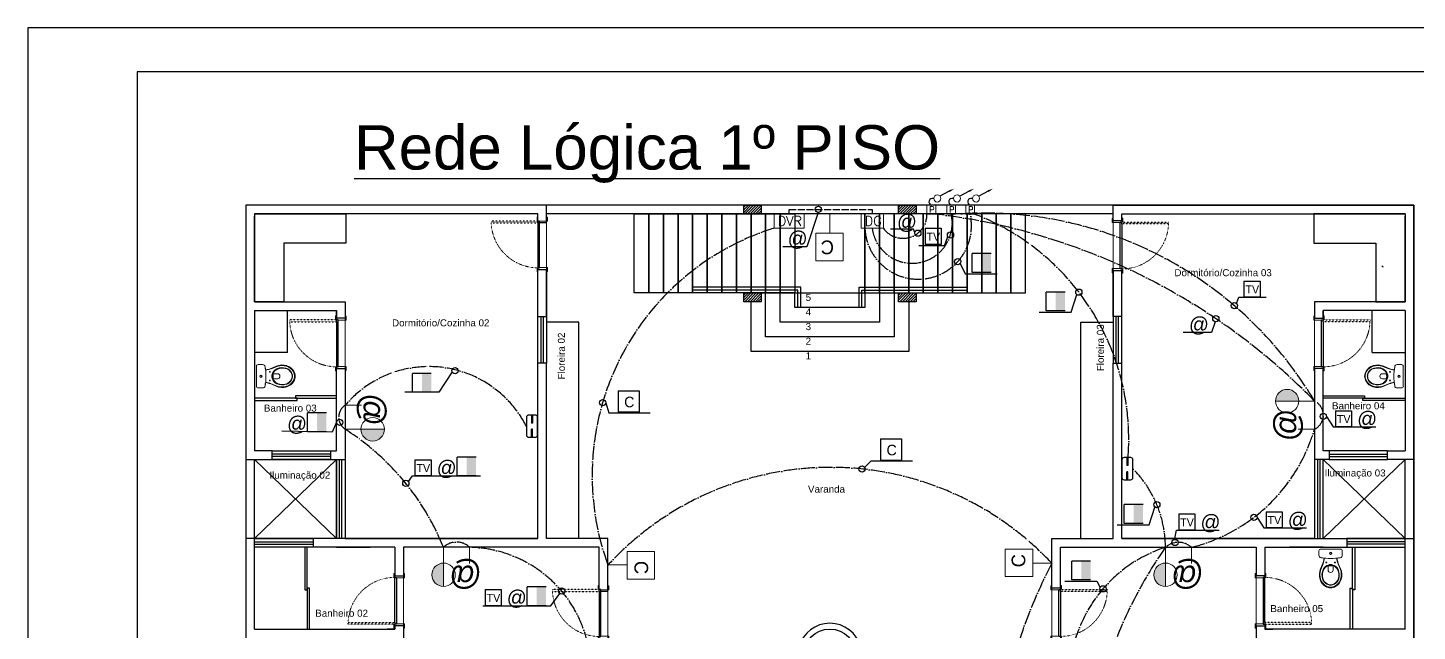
# Model space of a CAD drawing. Header units: millimetres. Extents: x 32721 to 70403, y 1490 to 13922.
# Drawn here: x 40015 to 42394, y 4913 to 5945 of the extents above; entities that cross this region are included whole.
import ezdxf

# ---------------------------------------------------------------- set-up
doc = ezdxf.new("R2010")
doc.units = ezdxf.units.MM
for name, pattern in [('ACAD_ISO02W100', [15, 12, -3]), ('ACAD_ISO03W100', [30, 12, -18]), ('ACAD_ISO04W100', [30, 24, -3, 0, -3]), ('DASHDOT', [1, 0.5, -0.25, 0, -0.25])]:
    doc.linetypes.add(name, pattern=pattern)
for name, color, linetype in [('08', 8, 'Continuous'), ('BLOCOS-ELÉTRICOS', 22, 'Continuous'), ('COMODOS', 50, 'Continuous'), ('Correções', 30, 'Continuous'), ('EJEL25170TP', 1, 'DASHDOT'), ('Rede Lógica', 6, 'Continuous'), ('VIEWPORT', 10, 'Continuous')]:
    doc.layers.add(name, color=color, linetype=linetype)
for name, color, linetype, lineweight in [('A-DOOR', 9, 'Continuous', 9), ('EJEL05130C', 130, 'Continuous', 30), ('EJEL0580C', 80, 'Continuous', 9), ('EJEL09210C', 210, 'Continuous', 9), ('EJEL25170C', 170, 'Continuous', 25), ('EJEL25170T', 170, 'ACAD_ISO02W100', 25), ('EJELFORMATO', 170, 'Continuous', 25), ('P-SANR-FIXT', 9, 'Continuous', 18)]:
    doc.layers.add(name, color=color, linetype=linetype, lineweight=lineweight)
doc.styles.add('COTAS', font='arial.ttf', dxfattribs={"height": 12})
doc.styles.add('PADRÃO', font='', dxfattribs={"height": 0.2})
doc.styles.add('SR80', font='SIMPLEX', dxfattribs={"height": 0.1})
doc.styles.get('PADRÃO').set_extended_font_data('AvantGarde Bk BT')

# ---------------------------------------------------------------- blocks, each defined once
blk = doc.blocks.new('Bacia Sanitária - Caixa Acoplada-736075-Planta Baixa Térreo')
at = {"layer": 'P-SANR-FIXT'}
for p, q in [((-46, 446), (-18, 382)), ((-18, 382), (-46, 446)), ((-4, 360), (-42, 462)), ((82, 468), (82, 396)), ((82, 396), (82, 392)), ((168, 396), (168, 468)), ((168, 392), (168, 396)), ((292, 462), (254, 360)), ((268, 382), (296, 447)), ((268, 382), (296, 445)), ((-75, 215), (-75, 139)), ((-75, 215), (-75, 139)), ((-45, 110), (295, 110)), ((-45, 110), (295, 110)), ((325, 139), (325, 215)), ((325, 139), (325, 215))]:
    blk.add_line(p, q, dxfattribs=at)
for centre, radius, start, end in [((142, 569), 207, 119.8934, 162.9037), ((142, 569), 207, 119.8934, 162.9037), ((142, 569), 197, 117.6683, 162.9037), ((125, 599), 173, 89.9999, 119.8345), ((125, 599), 173, 89.9999, 119.8345), ((125, 599), 163, 89.9999, 117.1336), ((125, 599), 128, 89.9999, 120.0915), ((125, 599), 122, 89.9999, 120.0799), ((125, 599), 173, 60.1403, 90.0001), ((125, 599), 173, 60.1403, 90.0001), ((125, 599), 163, 62.8643, 90.0001), ((125, 599), 128, 60.0615, 90.0001), ((125, 599), 122, 60.1319, 90.0001), ((108, 569), 197, 17.096, 62.33), ((108, 569), 207, 17.0964, 60.0857), ((108, 569), 207, 17.0964, 60.0857), ((199, 551), 267, 162.9037, 203.3677), ((199, 551), 267, 162.9037, 203.4156), ((199, 551), 257, 162.9037, 200.3748), ((199, 551), 222, 162.9038, 204.386), ((181, 555), 197, 159.8293, 214.7002), ((142, 569), 163, 120.1119, 162.9038), ((142, 569), 157, 120.1036, 159.8293), ((125, 468), 42.6, 90, 180), ((125, 468), 42.6, 0.2707, 90.0001), ((108, 569), 157, 20.1697, 60.0616), ((108, 569), 163, 17.0964, 60.0087), ((69, 555), 197, 325.2993, 20.1697), ((51, 551), 222, 335.6141, 17.0964), ((51, 551), 257, 339.6252, 17.096), ((51, 551), 267, 336.5877, 17.0964), ((51, 551), 267, 336.5877, 17.0964), ((-32, 215), 43.2, 99.0149, 179.4935), ((-32, 215), 43.2, 99.0149, 179.4935), ((125, -711), 982, 89.9988, 99.5752), ((125, -711), 982, 96.3826, 99.5752), ((-471, 187), 494, 9.1619, 23.2779), ((-471, 187), 494, 9.1619, 23.2779), ((-471, 187), 499, 9.1306, 20.3751), ((132, 521), 148, 204.386, 254.5002), ((132, 521), 138, 214.7002, 254.4981), ((51, 338), 6.91, 90, 270), ((51, 338), 6.91, 270, 90), ((125, 987), 592, 265.8745, 270), ((125, 497), 123, 254.5002, 270), ((125, 497), 113, 254.4981, 270.0003), ((125, 987), 592, 270, 274.1255), ((125, 497), 113, 270, 285.5011), ((125, 497), 123, 269.9999, 285.5003), ((125, -711), 982, 80.4248, 90.0012), ((118, 521), 138, 285.5011, 291.2111), ((118, 521), 148, 285.5003, 335.6141), ((118, 521), 138, 291.2111, 325.2993), ((199, 338), 6.91, 90, 270), ((199, 338), 6.91, 270, 90), ((721, 187), 499, 159.6251, 170.8694), ((721, 187), 494, 156.7225, 170.8381), ((721, 187), 494, 156.7225, 170.8381), ((125, -711), 982, 80.4248, 83.6174), ((282, 215), 43.2, 0.4859, 80.9851), ((282, 215), 43.2, 0.4859, 80.9851), ((-46, 139), 29.3, 180.6996, 271.3234), ((-46, 139), 29.3, 180.6996, 271.3234), ((125, 185), 20.2, 90, 270), ((125, 185), 15.3, 90, 270), ((125, 185), 15.3, 267.6108, 90), ((125, 185), 20.2, 270, 90), ((296, 139), 29.3, 268.6766, 359.3223), ((296, 139), 29.3, 268.6766, 359.3223)]:
    blk.add_arc(centre, radius, start, end, dxfattribs=at)
blk = doc.blocks.new('Porta de madeira - 80x240cm 2-909150-Planta Baixa Térreo')
at = {"layer": 'A-DOOR', "lineweight": 18}
for p, q in [((-520, 122), (-520, 107)), ((-450, 122), (-520, 122)), ((-485, 107), (-450, 107)), ((-450, 107), (-485, 107)), ((-450, 107), (-450, 122)), ((-450, -13), (-450, 107)), ((340, 107), (-450, 107)), ((410, 122), (340, 122)), ((340, 122), (340, 107)), ((340, 107), (375, 107)), ((375, 107), (340, 107)), ((340, 107), (340, -13)), ((410, 107), (410, 122)), ((-525, -43), (-525, -58)), ((-525, -58), (-455, -58)), ((-455, -43), (-485, -43)), ((-485, -43), (-455, -43)), ((-455, -43), (-455, -13)), ((-455, -13), (-450, -13)), ((340, -13), (345, -13)), ((345, -13), (345, -43)), ((375, -43), (345, -43)), ((345, -43), (345, -58)), ((345, -43), (375, -43)), ((345, -58), (415, -58)), ((415, -58), (415, -43))]:
    blk.add_line(p, q, dxfattribs=at)
at = {"layer": 'A-DOOR', "lineweight": 25}
for p, q in [((345, -13), (-455, -13)), ((-455, -13), (-455, -43)), ((-425, -43), (-455, -43)), ((-425, -43), (345, -43)), ((345, -43), (345, -13))]:
    blk.add_line(p, q, dxfattribs=at)
at = {"layer": 'A-DOOR', "linetype": 'ACAD_ISO03W100', "lineweight": 25, "ltscale": 0.1}
for p, q in [((-455, -43), (-455, -843)), ((-425, -843), (-425, -43)), ((-455, -843), (-425, -843))]:
    blk.add_line(p, q, dxfattribs=at)
at = {"layer": 'A-DOOR', "linetype": 'ACAD_ISO03W100', "lineweight": 18, "ltscale": 0.1}
blk.add_arc((-455, -43), 800, 272.1491, 0, dxfattribs=at)
blk = doc.blocks.new('34')
at = {"layer": 'EJEL0580C'}
h = blk.add_hatch(color=256, dxfattribs=at)
h.dxf.hatch_style = 1
edge = h.paths.add_edge_path()
edge.add_ellipse((3412.611, 1856.435), major_axis=(0.195, -0.195), ratio=1, start_angle=225, end_angle=405)
edge.add_line((3412.886, 1856.435), (3412.335, 1856.435))
blk.add_line((3412.886, 1856.435), (3411.963, 1856.435), dxfattribs=at)
blk.add_ellipse((3412.611, 1856.435), major_axis=(0.195, -0.195), ratio=1, start_param=3.926991, end_param=10.210176, dxfattribs=at)
blk = doc.blocks.new('36')
at = {"layer": 'EJEL0580C'}
for p, q in [((3412.247, 1844.068, -0.323), (3412.646, 1844.068, -0.323)), ((3412.247, 1844.068, -0.323), (3412.247, 1843.669, -0.323)), ((3412.646, 1844.068, -0.323), (3412.646, 1843.669, -0.323)), ((3412.446, 1843.669, -0.323), (3412.247, 1843.669, -0.323)), ((3412.646, 1843.669, -0.323), (3412.441, 1843.669, -0.323)), ((3412.441, 1843.669, -0.323), (3412.441, 1843.393, -0.323))]:
    blk.add_line(p, q, dxfattribs=at)
at = {"layer": 'EJEL0580C', "style": 'PADRÃO'}
blk.add_text('C', height=0.198, dxfattribs=at).set_placement((3412.382, 1843.776, -0.323))
blk = doc.blocks.new('A$Ce3462856')
at = {"layer": 'EJEL0580C'}
blk.add_line((0.106, 0.274), (0.106, 0), dxfattribs=at)
at = {"layer": 'EJEL0580C', "style": 'PADRÃO'}
blk.add_text('@', height=0.408, dxfattribs=at).set_placement((-0.099, 0.274))
blk = doc.blocks.new('A$C10176D62')
at = {"layer": 'BLOCOS-ELÉTRICOS', "color": 1}
for p, q in [((0, 0.081), (0.108, 0.081)), ((0, 0.069), (0.108, 0.069)), ((0.108, 0.081), (0.108, 0.069)), ((0.3, 0.081), (0.192, 0.081)), ((0.192, 0.081), (0.192, 0.069)), ((0.3, 0.069), (0.192, 0.069))]:
    blk.add_line(p, q, dxfattribs=at)
at = {"layer": 'BLOCOS-ELÉTRICOS', "color": 3}
blk.add_lwpolyline([(0, 0.03, 0.414214), (0.03, 0), (0.27, 0, 0.414214), (0.3, 0.03), (0.3, 0.12, 0.414214), (0.27, 0.15), (0.03, 0.15, 0.414214), (0, 0.12)], format="xyb", close=True, dxfattribs=at)
blk = doc.blocks.new('37')
at = {"layer": 'EJEL0580C'}
for p, q in [((3411.988, 1842.65), (3411.988, 1843.082)), ((3411.988, 1843.082), (3412.904, 1843.082)), ((3412.904, 1842.65), (3412.904, 1843.082)), ((3411.988, 1842.65), (3412.904, 1842.65))]:
    blk.add_line(p, q, dxfattribs=at)
at = {"layer": 'EJEL0580C', "style": 'SR80'}
blk.add_text('DVR', height=0.2876, dxfattribs=at).set_placement((3412.1, 1842.725))
blk = doc.blocks.new('A$C4247474B')
at = {"layer": 'EJEL0580C'}
for p, q in [((0, 0), (31.7, 0)), ((0, 0), (0, -31.7)), ((31.7, 0), (31.7, -31.7)), ((0, -31.7), (31.7, -31.7))]:
    blk.add_line(p, q, dxfattribs=at)
at = {"layer": 'EJEL0580C', "style": 'SR80'}
blk.add_text('P', height=21.2, rotation=270, dxfattribs=at).set_placement((5.5, -8.3))
blk = doc.blocks.new('hrneh')
at = {"layer": 'Rede Lógica'}
for p, q in [((17296.6, 9543.9), (17296.6, 9563.8)), ((17296.6, 9563.8), (17306.5, 9563.8)), ((17306.5, 9563.8), (17316.4, 9563.8)), ((17316.4, 9543.9), (17316.4, 9563.8)), ((17316.4, 9543.9), (17296.6, 9543.9))]:
    blk.add_line(p, q, dxfattribs=at)
at = {"layer": 'Rede Lógica', "color": 6, "style": 'PADRÃO'}
blk.add_text('TV', height=9.85, rotation=180, dxfattribs=at).set_placement((17314.6, 9559.1))
blk = doc.blocks.new('A$C7b1e8a3d')
at = {"layer": 'Rede Lógica'}
h = blk.add_hatch(color=6, dxfattribs=at)
h.dxf.hatch_style = 1
h.paths.add_polyline_path([(0.282, 0.282), (0.141, 0.282), (0.141, 0), (0.282, 0)])
h = blk.add_hatch(color=6, dxfattribs=at)
h.dxf.hatch_style = 1
h.paths.add_polyline_path([(0.141, 0.282), (0.141, 0), (0.282, 0), (0.282, 0.282)])
at = {"layer": 'Rede Lógica', "color": 6}
for p, q in [((0.282, 0.282, 0.079), (0, 0.282, 0.079)), ((0, 0, 0.079), (0, 0.282, 0.079)), ((0.282, 0.282, 0.079), (0, 0.282, 0.079)), ((0.282, 0, 0.079), (0, 0, 0.079)), ((0.282, 0, 0.079), (0, 0, 0.079))]:
    blk.add_line(p, q, dxfattribs=at)
blk = doc.blocks.new('Eletroduto que sober')
at = {"layer": 'EJEL09210C', "linetype": 'ByBlock', "lineweight": -2}
blk.add_line((37626.687, 7031), (37626.578, 7030.942), dxfattribs=at)
at = {"layer": 'EJEL09210C'}
blk.add_circle((37626.547, 7030.915), 0.041, dxfattribs=at)
blk.add_solid([(37626.682, 7031.01), (37626.746, 7031.029), (37626.692, 7030.99)], dxfattribs=at)
blk = doc.blocks.new('cc')
at = {"layer": 'Rede Lógica'}
for p, q in [((37491.183, 6894.684), (37491.379, 6894.684)), ((37491.183, 6894.684), (37491.183, 6894.487)), ((37491.379, 6894.684), (37491.379, 6894.487)), ((37491.281, 6894.487), (37491.183, 6894.487)), ((37491.379, 6894.487), (37491.232, 6894.487))]:
    blk.add_line(p, q, dxfattribs=at)
at = {"layer": 'Rede Lógica', "color": 6, "style": 'PADRÃO'}
blk.add_text('C', height=0.0974, dxfattribs=at).set_placement((37491.24, 6894.533))

msp = doc.modelspace()

# ---------------------------------------------------------------- hatches: boundary and pattern name
at = {"layer": '08'}
h = msp.add_hatch(dxfattribs=at)
h.set_pattern_fill('ANSI31', color=256)
h.set_pattern_definition([(45, (-76750.3844, -81312.295), (-2.24506403, 2.24506403), [])])
h.paths.add_polyline_path([(41240.5, 5641.9), (41270.5, 5641.9), (41270.5, 5626.9), (41240.5, 5626.9)])
h = msp.add_hatch(dxfattribs=at)
h.set_pattern_fill('ANSI31', color=256)
h.set_pattern_definition([(45, (-76485.1306, -81312.295), (-2.24506403, 2.24506403), [])])
h.paths.add_polyline_path([(41505.7, 5641.9), (41535.7, 5641.9), (41535.7, 5626.9), (41505.7, 5626.9)])
h = msp.add_hatch(dxfattribs=at)
h.set_pattern_fill('ANSI31', color=256)
h.set_pattern_definition([(45, (-76750.3844, -81462.295), (-2.24506403, 2.24506403), [])])
h.paths.add_polyline_path([(41240.5, 5491.9), (41270.5, 5491.9), (41270.5, 5476.9), (41240.5, 5476.9)])
h = msp.add_hatch(dxfattribs=at)
h.set_pattern_fill('ANSI31', color=256)
h.set_pattern_definition([(45, (-76485.1306, -81462.295), (-2.24506403, 2.24506403), [])])
h.paths.add_polyline_path([(41505.7, 5491.9), (41535.7, 5491.9), (41535.7, 5476.9), (41505.7, 5476.9)])

# ---------------------------------------------------------------- linework, layer by layer
for p, q in [((40903.1, 5641.9), (40388.1, 5641.9)), ((40388.1, 5641.9), (40388.1, 5206.9)), ((40903.1, 5611.8), (40903.1, 5641.9)), ((41159, 5641.9), (41008.1, 5641.9)), ((41768.1, 5641.9), (41617.2, 5641.9)), ((41873.1, 5615.8), (41873.1, 5641.9)), ((41873.1, 5641.9), (42388.1, 5641.9)), ((42388.1, 5641.9), (42388.1, 5206.9)), ((40403.1, 5626.9), (40403.1, 5476.9)), ((40888.1, 5626.9), (40403.1, 5626.9)), ((40888.1, 5611.8), (40888.1, 5626.9)), ((41873.1, 5615.8), (41888.1, 5615.8)), ((41888.1, 5615.8), (41888.1, 5626.9)), ((41888.1, 5626.9), (42373.1, 5626.9)), ((42373.1, 5626.9), (42373.1, 5476.9)), ((40903.1, 5611.8), (40888.1, 5611.8)), ((40888.1, 5451.8), (40888.1, 5531.8)), ((40888.1, 5531.8), (40903.1, 5531.8)), ((40903.1, 5451.8), (40903.1, 5531.8)), ((41873.1, 5451.8), (41873.1, 5529.8)), ((41888.1, 5529.8), (41873.1, 5529.8)), ((41888.1, 5451.8), (41888.1, 5529.8)), ((40403.1, 5476.9), (40558.1, 5476.9)), ((40558.1, 5476.9), (40558.1, 5448.5)), ((40558.1, 5476.9), (40558.1, 5448.5)), ((42373.1, 5476.9), (42218.1, 5476.9)), ((42218.1, 5476.9), (42218.1, 5448.5)), ((42218.1, 5476.9), (42218.1, 5448.5)), ((40403.1, 5461.9), (40403.1, 5221.9)), ((40403.1, 5461.9), (40543.1, 5461.9)), ((40459.4, 5390), (40459.4, 5461.9)), ((40543.1, 5461.9), (40543.1, 5448.5)), ((40543.1, 5448.5), (40543.1, 5461.9)), ((40888.1, 5451.8), (40903.1, 5451.8)), ((40888.1, 5371.8), (40888.1, 5451.8)), ((40888.1, 5451.8), (40903.1, 5451.8)), ((40903.1, 5451.8), (40903.1, 5371.8)), ((41888.1, 5451.8), (41873.1, 5451.8)), ((41888.1, 5451.8), (41873.1, 5451.8)), ((41873.1, 5451.8), (41873.1, 5371.8)), ((41888.1, 5371.8), (41888.1, 5451.8)), ((42233.1, 5461.9), (42233.1, 5448.5)), ((42233.1, 5448.5), (42233.1, 5461.9)), ((42373.1, 5461.9), (42233.1, 5461.9)), ((42316.9, 5390), (42316.9, 5461.9)), ((42373.1, 5461.9), (42373.1, 5221.9)), ((40558.1, 5448.5), (40543.1, 5448.5)), ((40958.1, 5441.9), (40903.1, 5441.9)), ((40958.1, 5441.9), (40903.1, 5441.9)), ((40958.1, 5071.9), (40958.1, 5441.9)), ((40958.1, 5071.9), (40958.1, 5441.9)), ((41818.1, 5071.9), (41818.1, 5441.9)), ((41818.1, 5441.9), (41873.1, 5441.9)), ((42218.1, 5448.5), (42233.1, 5448.5)), ((40459.4, 5390), (40403.1, 5390)), ((42316.9, 5390), (42373.1, 5390)), ((40543.1, 5221.9), (40543.1, 5362.5)), ((40543.1, 5362.5), (40558.1, 5362.5)), ((40558.1, 5362.5), (40558.1, 5206.9)), ((40888.1, 5071.9), (40888.1, 5371.8)), ((40903.1, 5371.8), (40888.1, 5371.8)), ((40903.1, 5071.9), (40903.1, 5371.8)), ((41873.1, 5071.9), (41873.1, 5371.8)), ((41873.1, 5371.8), (41888.1, 5371.8)), ((41888.1, 5071.9), (41888.1, 5371.8)), ((42218.1, 5362.5), (42218.1, 5206.9)), ((42233.1, 5362.5), (42218.1, 5362.5)), ((42233.1, 5221.9), (42233.1, 5362.5)), ((40433.1, 5221.9), (40403.1, 5221.9)), ((40433.1, 5206.9), (40433.1, 5221.9)), ((40433.1, 5221.9), (40533.1, 5221.9)), ((40533.1, 5221.9), (40533.1, 5206.9)), ((40533.1, 5221.9), (40543.1, 5221.9)), ((42243.1, 5221.9), (42233.1, 5221.9)), ((42243.1, 5221.9), (42243.1, 5206.9)), ((42343.1, 5221.9), (42243.1, 5221.9)), ((42343.1, 5221.9), (42373.1, 5221.9)), ((42343.1, 5206.9), (42343.1, 5221.9)), ((40388.1, 5206.9), (40433.1, 5206.9)), ((40388.1, 5206.9), (40388.1, 5056.9)), ((40403.1, 5071.9), (40403.1, 5206.9)), ((40403.1, 5206.9), (40543.1, 5071.9)), ((40543.1, 5206.9), (40403.1, 5071.9)), ((40533.1, 5206.9), (40433.1, 5206.9)), ((40533.1, 5206.9), (40558.1, 5206.9)), ((40543.1, 5071.9), (40543.1, 5206.9)), ((40558.1, 5206.9), (40558.1, 5071.9)), ((42243.1, 5206.9), (42218.1, 5206.9)), ((42218.1, 5206.9), (42218.1, 5071.9)), ((42233.1, 5071.9), (42233.1, 5206.9)), ((42233.1, 5206.9), (42373.1, 5071.9)), ((42373.1, 5206.9), (42233.1, 5071.9)), ((42243.1, 5206.9), (42343.1, 5206.9)), ((42388.1, 5206.9), (42343.1, 5206.9)), ((42373.1, 5071.9), (42373.1, 5206.9)), ((42388.1, 5206.9), (42388.1, 5056.9)), ((40403.1, 5071.9), (40388.1, 5071.9)), ((40388.1, 5071.9), (40388.1, 4671.9)), ((40543.1, 5071.9), (40403.1, 5071.9)), ((40403.1, 5056.9), (40403.1, 5071.9)), ((40403.1, 5071.9), (40503.1, 5071.9)), ((40888.1, 5071.9), (40503.1, 5071.9)), ((40503.1, 5071.9), (40503.1, 5056.9)), ((40558.1, 5071.9), (40543.1, 5071.9)), ((40558.1, 5071.9), (40888.1, 5071.9)), ((41008.1, 5071.9), (40903.1, 5071.9)), ((41008.1, 4981.4), (41008.1, 5071.9)), ((41768.1, 4987.4), (41768.1, 5071.9)), ((41768.1, 5071.9), (41873.1, 5071.9)), ((42218.1, 5071.9), (41888.1, 5071.9)), ((41888.1, 5071.9), (42273.1, 5071.9)), ((42218.1, 5071.9), (42233.1, 5071.9)), ((42233.1, 5071.9), (42373.1, 5071.9)), ((42373.1, 5071.9), (42273.1, 5071.9)), ((42273.1, 5071.9), (42273.1, 5056.9)), ((42373.1, 5071.9), (42388.1, 5071.9)), ((42373.1, 5056.9), (42373.1, 5071.9)), ((42388.1, 5071.9), (42388.1, 4671.9)), ((40403.1, 4916.9), (40403.1, 5056.9)), ((40503.1, 5056.9), (40403.1, 5056.9)), ((40643.1, 5056.9), (40503.1, 5056.9)), ((40543.1, 5056.9), (40601, 5056.9)), ((40643.1, 5056.9), (40643.1, 5008.3)), ((40993.1, 5056.9), (40658.1, 5056.9)), ((40658.1, 5056.9), (40658.1, 5008.3)), ((40903.1, 5056.9), (40850.2, 5056.9)), ((40993.1, 4981.4), (40993.1, 5056.9)), ((41783.1, 5056.9), (42118.1, 5056.9)), ((41783.1, 4987.4), (41783.1, 5056.9)), ((41873.1, 5056.9), (41926, 5056.9)), ((42118.1, 5056.9), (42118.1, 5008.3)), ((42133.1, 5056.9), (42273.1, 5056.9)), ((42133.1, 5056.9), (42133.1, 5008.3)), ((42233.1, 5056.9), (42175.2, 5056.9)), ((42273.1, 5056.9), (42373.1, 5056.9)), ((42373.1, 4916.9), (42373.1, 5056.9)), ((40643.1, 5008.3), (40658.1, 5008.3)), ((42133.1, 5008.3), (42118.1, 5008.3)), ((41008.1, 4981.4), (40993.1, 4981.4)), ((41768.1, 4987.4), (41783.1, 4987.4)), ((40403.1, 4916.9), (40643.1, 4916.9)), ((40493.1, 4916.9), (40518.1, 4916.9)), ((40643.1, 4916.9), (40629.8, 4916.9)), ((40629.8, 4916.9), (40643.1, 4916.9)), ((40629.8, 4916.9), (40643.1, 4916.9)), ((40643.1, 4922.3), (40643.1, 4916.9)), ((40658.1, 4922.3), (40643.1, 4922.3)), ((40658.1, 4922.3), (40658.1, 4901.9)), ((42118.1, 4922.3), (42118.1, 4901.9)), ((42118.1, 4922.3), (42133.1, 4922.3)), ((42133.1, 4922.3), (42133.1, 4916.9)), ((42133.1, 4916.9), (42146.4, 4916.9)), ((42373.1, 4916.9), (42133.1, 4916.9)), ((42146.4, 4916.9), (42133.1, 4916.9)), ((42146.4, 4916.9), (42133.1, 4916.9)), ((42283.1, 4916.9), (42258.1, 4916.9))]:
    msp.add_line(p, q, dxfattribs=at)
at = {"layer": '08', "color": 9}
for p, q in [((40893.6, 5371.8), (40893.6, 5451.8)), ((40897.6, 5371.8), (40897.6, 5451.8)), ((41878.6, 5371.8), (41878.6, 5451.8)), ((41882.6, 5371.8), (41882.6, 5451.8)), ((40533.1, 5216.4), (40433.1, 5216.4)), ((40533.1, 5212.4), (40433.1, 5212.4)), ((42243.1, 5216.4), (42343.1, 5216.4)), ((42243.1, 5212.4), (42343.1, 5212.4)), ((40548.6, 5071.9), (40548.6, 5206.9)), ((40552.6, 5071.9), (40552.6, 5206.9)), ((42223.6, 5071.9), (42223.6, 5206.9)), ((42227.6, 5071.9), (42227.6, 5206.9)), ((40403.1, 5066.4), (40503.1, 5066.4)), ((40403.1, 5062.4), (40503.1, 5062.4)), ((42373.1, 5066.4), (42273.1, 5066.4)), ((42373.1, 5062.4), (42273.1, 5062.4))]:
    msp.add_line(p, q, dxfattribs=at)
at = {"layer": '08'}
for points in [[(40388.1, 3641.9), (42388.1, 3641.9), (42388.1, 5641.9), (40388.1, 5641.9)], [(41240.5, 5641.9), (41270.5, 5641.9), (41270.5, 5626.9), (41240.5, 5626.9)], [(41505.7, 5641.9), (41535.7, 5641.9), (41535.7, 5626.9), (41505.7, 5626.9)], [(41078.1, 5491.9), (41053.1, 5491.9), (41053.1, 5626.9), (41078.1, 5626.9)], [(41103.1, 5491.9), (41078.1, 5491.9), (41078.1, 5626.9), (41103.1, 5626.9)], [(41128.1, 5491.9), (41103.1, 5491.9), (41103.1, 5626.9), (41128.1, 5626.9)], [(41153.1, 5491.9), (41128.1, 5491.9), (41128.1, 5626.9), (41153.1, 5626.9)], [(41178.1, 5491.9), (41153.1, 5491.9), (41153.1, 5626.9), (41178.1, 5626.9)], [(41203.1, 5491.9), (41178.1, 5491.9), (41178.1, 5626.9), (41203.1, 5626.9)], [(41228.1, 5491.9), (41203.1, 5491.9), (41203.1, 5626.9), (41228.1, 5626.9)], [(41253.1, 5491.9), (41228.1, 5491.9), (41228.1, 5626.9), (41253.1, 5626.9)], [(41278.1, 5491.9), (41253.1, 5491.9), (41253.1, 5626.9), (41278.1, 5626.9)], [(41303.1, 5491.9), (41278.1, 5491.9), (41278.1, 5626.9), (41303.1, 5626.9)], [(41328.1, 5491.9), (41303.1, 5491.9), (41303.1, 5626.9), (41328.1, 5626.9)], [(41328.1, 5491.9), (41448.1, 5491.9), (41448.1, 5626.9), (41328.1, 5626.9)], [(41448.1, 5491.9), (41473.1, 5491.9), (41473.1, 5626.9), (41448.1, 5626.9)], [(41473.1, 5491.9), (41498.1, 5491.9), (41498.1, 5626.9), (41473.1, 5626.9)], [(41498.1, 5491.9), (41523.1, 5491.9), (41523.1, 5626.9), (41498.1, 5626.9)], [(41523.1, 5491.9), (41548.1, 5491.9), (41548.1, 5626.9), (41523.1, 5626.9)], [(41548.1, 5491.9), (41573.1, 5491.9), (41573.1, 5626.9), (41548.1, 5626.9)], [(41573.1, 5491.9), (41598.1, 5491.9), (41598.1, 5626.9), (41573.1, 5626.9)], [(41598.1, 5491.9), (41623.1, 5491.9), (41623.1, 5626.9), (41598.1, 5626.9)], [(41623.1, 5491.9), (41648.1, 5491.9), (41648.1, 5626.9), (41623.1, 5626.9)], [(41648.1, 5491.9), (41673.1, 5491.9), (41673.1, 5626.9), (41648.1, 5626.9)], [(41673.1, 5491.9), (41698.1, 5491.9), (41698.1, 5626.9), (41673.1, 5626.9)], [(41698.1, 5491.9), (41723.1, 5491.9), (41723.1, 5626.9), (41698.1, 5626.9)], [(41240.5, 5491.9), (41270.5, 5491.9), (41270.5, 5476.9), (41240.5, 5476.9)], [(41498.1, 5491.9), (41498.1, 5416.9), (41278.1, 5416.9), (41278.1, 5491.9)], [(41473.1, 5491.9), (41473.1, 5441.9), (41303.1, 5441.9), (41303.1, 5491.9)], [(41448.1, 5491.9), (41448.1, 5466.9), (41328.1, 5466.9), (41328.1, 5491.9)], [(41505.7, 5491.9), (41535.7, 5491.9), (41535.7, 5476.9), (41505.7, 5476.9)], [(40403.1, 5311.9), (40403.1, 5308), (40475.8, 5308), (40475.8, 5311.9)], [(40543.1, 5311.9), (40543.1, 5315.7), (40472.9, 5315.7), (40472.9, 5311.9)], [(42233.1, 5311.9), (42233.1, 5315.7), (42303.4, 5315.7), (42303.4, 5311.9)], [(42373.1, 5311.9), (42373.1, 5308), (42300.5, 5308), (42300.5, 5311.9)], [(40543.1, 5071.9), (40403.1, 5071.9), (40403.1, 5206.9), (40543.1, 5206.9)], [(40493.1, 5056.9), (40489.3, 5056.9), (40489.3, 4984.2), (40493.1, 4984.2)], [(42283.1, 5056.9), (42287, 5056.9), (42287, 4984.2), (42283.1, 4984.2)], [(40493.1, 4916.9), (40497, 4916.9), (40497, 4987.1), (40493.1, 4987.1)], [(42283.1, 4916.9), (42279.3, 4916.9), (42279.3, 4987.1), (42283.1, 4987.1)]]:
    msp.add_lwpolyline(points, close=True, dxfattribs=at)
for points in [[(40403.1, 5626.9), (40559.3, 5626.9), (40559.3, 5576.9), (40453.1, 5576.9), (40453.1, 5476.9), (40403.1, 5476.9), (40403.1, 5623)], [(41873.1, 5626.9), (40903.1, 5626.9)], [(42373.1, 5626.9), (42216.9, 5626.9), (42216.9, 5576.9), (42323.1, 5576.9), (42323.1, 5476.9), (42373.1, 5476.9), (42373.1, 5623)], [(40903.1, 5531.8), (40903.1, 5451.8)], [(41873.1, 5529.8), (41873.1, 5451.8)], [(41338.1, 5466.9), (41338.1, 5501.9), (41153.1, 5501.9)], [(41333.1, 5466.9), (41333.1, 5496.9), (41153.1, 5496.9)], [(41438.1, 5466.9), (41438.1, 5501.9), (41623.1, 5501.9)], [(41443.1, 5466.9), (41443.1, 5496.9), (41623.1, 5496.9)], [(41253.1, 5491.9), (41253.1, 5491.9), (41523.1, 5491.9)], [(41523.1, 5476.9), (41523.1, 5391.9), (41253.1, 5391.9), (41253.1, 5476.9)]]:
    msp.add_lwpolyline(points, dxfattribs=at)
msp.add_circle((41388.1, 4871.9), 45, dxfattribs=at)
for centre, radius, start, end in [((42335.7, 5538.5), 2.16, 180, 270), ((42335.7, 5538.5), 2.16, 180, 270), ((41388.1, 4871.9), 55, 15.8266, 164.1734)]:
    msp.add_arc(centre, radius, start, end, dxfattribs=at)
at = {"layer": 'EJEL05130C'}
for p, q in [((41368.3, 5629.4), (41348.9, 5570.9)), ((41531.2, 5600.7), (41491.7, 5600.7)), ((41533.6, 5595.2), (41531.2, 5600.7)), ((41533.6, 5595.2), (41533.6, 5595.2)), ((41348.9, 5570.9), (41307.3, 5570.9)), ((41584.6, 5572.6), (41540.7, 5572.6)), ((41584.6, 5572.6), (41590, 5588.4)), ((41611.4, 5542.4), (41619.8, 5524.4)), ((41619.8, 5524.4), (41674.8, 5524.4)), ((41801.5, 5458.8), (41811, 5489.1)), ((42084.5, 5473.9), (42088.6, 5484.6)), ((42088.6, 5484.6), (42135.1, 5484.6)), ((41746.4, 5458.8), (41801.5, 5458.8)), ((42047.7, 5442.7), (42041.7, 5424.2)), ((42041.7, 5424.2), (41993.2, 5424.2)), ((40741.4, 5356.9), (40718.4, 5322)), ((40718.4, 5322), (40660.5, 5322)), ((41004.3, 5303.8), (41009.6, 5287.1)), ((41009.6, 5287.1), (41080.5, 5287.1)), ((40543.2, 5270.6), (40536.1, 5254)), ((42238.4, 5280.6), (42249.8, 5262.6)), ((42249.8, 5262.6), (42323.2, 5262.6)), ((40536.1, 5254), (40449.9, 5255.2)), ((41447.7, 5193.9), (41458.9, 5204.8)), ((41458.9, 5204.8), (41529.7, 5204.8)), ((40666.3, 5169.3), (40673.6, 5178.8)), ((40673.6, 5178.8), (40790.1, 5178.8)), ((41935.1, 5095.2), (41944.7, 5125.5)), ((41880.1, 5095.2), (41935.1, 5095.2)), ((42119.6, 5108), (42131.1, 5090)), ((41978.8, 5071.9), (41981.5, 5086.1)), ((41981.5, 5086.1), (42054.9, 5086.1)), ((42131.1, 5090), (42204.5, 5090)), ((41790.2, 4998.7), (41845.2, 4998.7)), ((41845.2, 4998.7), (41851, 4987.9)), ((40910.2, 4956.9), (40925.5, 4978)), ((40793.7, 4956.9), (40910.2, 4956.9))]:
    msp.add_line(p, q, dxfattribs=at)
at = {"layer": 'EJEL05130C', "ltscale": 0.001}
for centre in [(41368.5, 5634.7), (41538.8, 5594.1), (41594.7, 5591), (41607, 5545.4), (41814.5, 5493.2), (42080.6, 5470.2), (42049.1, 5447.8), (40746.3, 5359), (40999, 5304.1), (42233, 5280.7), (40548.6, 5270.6), (41443.3, 5190.9), (40662, 5166.3), (41948.1, 5129.6), (42114.3, 5108.1), (41979.3, 5065), (40928.9, 4982.2), (41855.9, 4985.8)]:
    msp.add_circle(centre, 5.33, dxfattribs=at)
at = {"layer": 'EJEL0580C'}
for p, q in [((41441.5, 5602.7), (41441.5, 5626.9)), ((41441.5, 5626.9), (41479.7, 5626.9)), ((41479.7, 5602.7), (41479.7, 5626.9)), ((41441.5, 5602.7), (41479.7, 5602.7))]:
    msp.add_line(p, q, dxfattribs=at)
at = {"layer": 'EJEL25170C'}
for centre in [(41563.8, 5647.6), (41597.7, 5647.6), (41630.2, 5647.6)]:
    msp.add_arc(centre, 6, 72.1871, 252.1871, dxfattribs=at)
at = {"layer": 'EJEL25170T'}
for p, q in [((41318.3, 5626.9), (41318.3, 5634.7)), ((41318.3, 5634.7), (41460.6, 5634.7)), ((41460.6, 5634.7), (41460.6, 5626.9))]:
    msp.add_line(p, q, dxfattribs=at)
at = {"layer": 'EJEL25170TP', "linetype": 'ACAD_ISO04W100'}
for centre, radius, start, end in [((41539.3, 5606.7), 91.3, 182.9966, 12.6507), ((41528.8, 5611.4), 68.8, 187.2782, 12.8478), ((41513.3, 5626.4), 41.1, 215.2141, 0.4241), ((41438.7, 4543.6), 1091, 44.4049, 83.1104), ((41652.4, 4970), 658.4, 30.7754, 94.2605), ((41487.6, 5242), 412.3, 355.6637, 68.8992), ((41424.6, 5179.2), 443.6, 107.3116, 200.1206), ((40701.3, 5177.9), 188, 27.2316, 139.5705), ((42206.4, 5282.9), 26.7, 295.9734, 64.0266), ((40571.6, 5279.3), 24.6, 123.1698, 236.8302), ((40328.2, 4895.6), 429.7, 22.0393, 57.6569), ((41936.5, 5341.7), 293.5, 283.9646, 343.6216), ((41389.5, 4674.7), 518.9, 43.1485, 137.3038), ((41770.2, 5055.8), 192.6, 0.3047, 44.7085), ((40748.8, 5033.9), 32, 45.9175, 134.0825), ((40767.2, 4845.3), 211.6, 11.981, 88.9463), ((42036.3, 4830.3), 238.2, 107.9686, 169.5067), ((42585.5, 4621.3), 760, 145.0272, 203.4072), ((42562.9, 4617.5), 895.3, 152.5915, 204.1037)]:
    msp.add_arc(centre, radius, start, end, dxfattribs=at)
at = {"layer": 'EJEL25170TP'}
msp.add_arc((41985.1, 5032.3), 33.1, 47.76, 132.24, dxfattribs=at)
at = {"layer": 'EJELFORMATO', "color": 7}
msp.add_lwpolyline([(40014.6, 1490.3), (46322.1, 1490.3), (46322.1, 5945.3), (40014.6, 5945.3)], close=True, dxfattribs=at)
at = {"layer": 'EJELFORMATO'}
msp.add_lwpolyline([(46247.1, 1565.3), (46247.1, 5870.3), (40202.1, 5870.3), (40202.1, 1565.3)], close=True, dxfattribs=at)

# ---------------------------------------------------------------- block references
for name, p, xscale, yscale, zscale in [('37', (-150132, -97776.5), 56.10353851802243, 56.10353851802243, 56.10353851802243), ('34', (-207086.2, -129483.6), 72.58118954057991, 72.58118954057991, 72.58118954057991)]:
    msp.add_blockref(name, p, dxfattribs=dict(xscale=xscale, yscale=yscale, zscale=zscale))
for name, p, xscale, yscale, zscale, rotation in [('36', (445186.5, 223757.9, 38.2), 118.3312492838733, 118.3312492838733, 118.3312492838733, 180), ('34', (289862.5, 140049.2), 72.58118954057991, 72.58118954057991, 72.58118954057991, 180), ('34', (-94015.7, 252701.2), 72.58118954057991, 72.58118954057991, 72.58118954057991, 270), ('36', (-177122.9, 408825, 38.2), 118.3312492838733, 118.3312492838733, 118.3312492838733, 270), ('36', (259899.1, -398768.8, 38.2), 118.3312492838733, 118.3312492838733, 118.3312492838733, 90.00000000000371), ('34', (-92779.4, 252701.2), 72.58118954057991, 72.58118954057991, 72.58118954057991, 270)]:
    msp.add_blockref(name, p, dxfattribs=dict(xscale=xscale, yscale=yscale, zscale=zscale, rotation=rotation))
at = {"layer": '08'}
for name, p, xscale, yscale, zscale, rotation in [('Porta de madeira - 80x240cm 2-909150-Planta Baixa Térreo', (40892.4, 5569.4), 0.1000000000000582, 0.1000000000000582, 0.1000000000000582, 270), ('Porta de madeira - 80x240cm 2-909150-Planta Baixa Térreo', (41883.8, 5567.4), -0.1000000000000582, 0.1000000000000582, 0.1000000000000582, 90), ('Porta de madeira - 80x240cm 2-909150-Planta Baixa Térreo', (40547.4, 5400.1), 0.1000000000000582, 0.1000000000000582, 0.1000000000000582, 270), ('Porta de madeira - 80x240cm 2-909150-Planta Baixa Térreo', (42228.8, 5400.1), -0.1000000000000582, 0.1000000000000582, 0.1000000000000582, 89.99999999988889), ('Bacia Sanitária - Caixa Acoplada-736075-Planta Baixa Térreo', (42381.1, 5336.9), 0.1, 0.1, 0.1, 90), ('Bacia Sanitária - Caixa Acoplada-736075-Planta Baixa Térreo', (42258.1, 5064.8), 0.1, 0.1, 0.1, 180), ('Porta de madeira - 80x240cm 2-909150-Planta Baixa Térreo', (42128.8, 4970.8), 0.1000000000000582, 0.1000000000000582, 0.1000000000000582, 90), ('Porta de madeira - 80x240cm 2-909150-Planta Baixa Térreo', (40997.4, 4938.9), 0.1000000000000582, 0.1000000000000582, 0.1000000000000582, 270), ('Porta de madeira - 80x240cm 2-909150-Planta Baixa Térreo', (41778.8, 4938.9), -0.1000000000000582, 0.1000000000000582, 0.1000000000000582, 90)]:
    msp.add_blockref(name, p, dxfattribs=dict(at, xscale=xscale, yscale=yscale, zscale=zscale, rotation=rotation))
at = {"layer": '08', "extrusion": (0, 0, -1), "rotation": 90}
for name, p, xscale, yscale, zscale in [('Bacia Sanitária - Caixa Acoplada-736075-Planta Baixa Térreo', (-40395.2, 5336.9), 0.1, 0.1, -0.1), ('Porta de madeira - 80x240cm 2-909150-Planta Baixa Térreo', (-40647.4, 4970.8), 0.1000000000000582, 0.1000000000000582, -0.1000000000000582)]:
    msp.add_blockref(name, p, dxfattribs=dict(at, xscale=xscale, yscale=yscale, zscale=zscale))
at = {"layer": 'BLOCOS-ELÉTRICOS', "xscale": 126.4491189331855, "yscale": 126.4491189331855, "zscale": 126.4491189331855, "rotation": 270}
for p in [(40868.5, 5282.9), (41888.1, 5210.3)]:
    msp.add_blockref('A$C10176D62', p, dxfattribs=at)
at = {"layer": 'Correções', "xscale": 147.2131322347892, "yscale": 147.2131322347892, "zscale": 147.2131322347892}
for p in [(-5497549.8, -1029389.6), (-5497515.9, -1029389.6), (-5497483.4, -1029389.6)]:
    msp.add_blockref('Eletroduto que sober', p, dxfattribs=at)
at = {"layer": 'EJEL05130C', "xscale": 114.4800522286195, "yscale": 114.4800522286195, "zscale": 114.4800522286195}
for p in [(41632, 5526.8, -9.1), (41758.6, 5461.2, -9.1), (40673.3, 5322, -9.1), (40493.7, 5254.4, -9.1), (40749.9, 5178.8, -9.1), (41892.3, 5097.6, -9.1), (41802.4, 5001.1, -9.1), (40870, 4956.9, -9.1)]:
    msp.add_blockref('A$C7b1e8a3d', p, dxfattribs=at)
at = {"layer": 'EJEL05130C', "xscale": 101.4862199981774, "yscale": 101.4862199981774, "zscale": 101.4862199981774}
for p, rotation in [((40558.2, 5310.6), 269.7562811722363), ((42218.1, 5248.2), 90.05059737460168), ((40781.9, 5056.9), 180.0505973746016), ((42018.1, 5056.9), 180.0505973746016)]:
    msp.add_blockref('A$Ce3462856', p, dxfattribs=dict(at, rotation=rotation))
at = {"layer": 'EJEL0580C', "xscale": 0.4786505223072605, "yscale": 0.4786505223072605, "zscale": 0.4786505223072605, "rotation": 90}
for p in [(41554.4, 5626.7), (41588.3, 5626.7), (41620.8, 5626.7)]:
    msp.add_blockref('A$C4247474B', p, dxfattribs=at)
at = {"layer": 'EJEL25170TP', "xscale": 185.7657519750713, "yscale": 185.7657519750713, "zscale": 185.7657519750713}
for p in [(-6923552.5, -1275471.8), (-6923103.2, -1275554)]:
    msp.add_blockref('cc', p, dxfattribs=at)
at = {"layer": 'VIEWPORT', "xscale": 1.39152306917246, "yscale": 1.39152306917246, "zscale": 1.39152306917246, "rotation": 179.9999999999999}
for p in [(65647.2, 18883), (66193.4, 18792.8), (66350, 18570.9), (64773.8, 18487.1), (66231.3, 18398.3), (66081.7, 18394.4), (64893.9, 18265.2)]:
    msp.add_blockref('hrneh', p, dxfattribs=at)

# ---------------------------------------------------------------- texts
at = {"layer": 'COMODOS', "style": 'COTAS'}
for s, p in [('Dormitório/Cozinha 03', (41978.1, 5520.5)), ('5', (41346.6, 5478.3)), ('4', (41346.6, 5453.3)), ('Dormitório/Cozinha 02', (40638.4, 5434.7)), ('3', (41346.6, 5428.3)), ('2', (41346.6, 5403.3)), ('1', (41346.6, 5378.3)), ('Banheiro 03', (40418.9, 5288.9)), ('Banheiro 04', (42248, 5292.9)), ('Iluminação 02', (40428.3, 5174.3)), ('Iluminação 03', (42235.4, 5178)), ('Varanda', (41350.6, 5150.4)), ('Banheiro 02', (40506.8, 4938.1)), ('Banheiro 05', (42142.4, 4946))]:
    msp.add_text(s, height=12, dxfattribs=at).set_placement(p)
for s, p in [('Floreira 03', (41857.3, 5358.1)), ('Floreira 02', (40934.3, 5344))]:
    msp.add_text(s, height=12, rotation=90, dxfattribs=at).set_placement(p)
at = {"layer": 'COMODOS', "insert": (41075.1, 5729.4), "char_height": 75.784, "width": 1681.623, "attachment_point": 5, "style": 'COTAS'}
msp.add_mtext('{\\LRede Lógica 1º PISO}', dxfattribs=at)
at = {"layer": 'EJEL0580C', "style": 'SR80'}
msp.add_text('DG', height=16.13, dxfattribs=at).set_placement((41447.8, 5606.9))
at = {"layer": 'Rede Lógica', "color": 6, "style": 'PADRÃO'}
for p in [(41503, 5601.2), (41315.8, 5572.3), (42003, 5425.6), (40458.6, 5255.8), (42291.1, 5264), (40714.8, 5180.2), (42172.3, 5091.4), (42022.8, 5087.5), (40834.9, 4958.3)]:
    msp.add_text('@', height=25.2, dxfattribs=at).set_placement(p)

doc.saveas('drawing.dxf')
